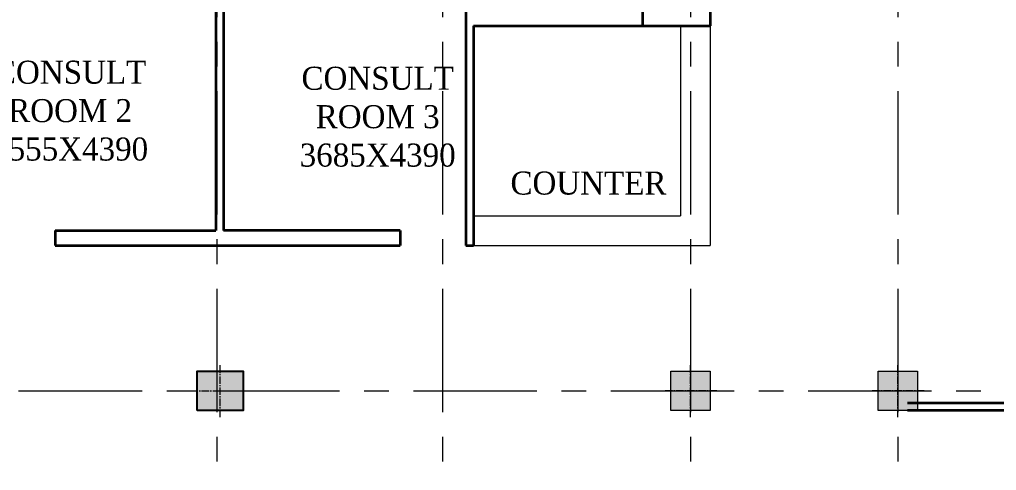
# Model space of a CAD drawing. Header units: inches. Extents: x 1789308 to 1948517, y 1504002 to 1708835.
# Drawn here: x 1902165 to 1905135, y 1665094 to 1666463 of the extents above; entities that cross this region are included whole.
import ezdxf

# ---------------------------------------------------------------- set-up
doc = ezdxf.new("R2010")
doc.units = ezdxf.units.IN
doc.header["$LTSCALE"] = 0.015
doc.header["$MEASUREMENT"] = 0
for name, pattern in [('$DDT_AUDIT_GENERATED_(C)', [0]), ('CENTER', [2, 1.25, -0.25, 0.25, -0.25]), ('CENTER2', [1.125, 0.75, -0.125, 0.125, -0.125])]:
    doc.linetypes.add(name, pattern=pattern)
for name, color, linetype, lineweight in [('CENTER LINE', 1, 'CENTER2', 18), ('COLUMN - HACTH - STR', 25, '$DDT_AUDIT_GENERATED_(C)', 15), ('COLUMN - STR', 6, 'Continuous', 15), ('ELE 0.25', 144, 'Continuous', 15), ('GRID - COLUMN - STR', 251, 'CENTER', 15), ('SECTION -  LINE - STR', 3, 'Continuous', 20), ('TEXT', 7, 'Continuous', 5), ('wall', 1, 'Continuous', 35)]:
    doc.layers.add(name, color=color, linetype=linetype, lineweight=lineweight)
doc.styles.add('Scale M 100', font='times.ttf', dxfattribs={"width": 0.95, "height": 350})

# ---------------------------------------------------------------- blocks, each defined once
blk = doc.blocks.new('COL 600X600')
at = {"layer": 'COLUMN - HACTH - STR'}
h = blk.add_hatch(color=256, dxfattribs=at)
h.dxf.hatch_style = 1
h.paths.add_polyline_path([(-226608, -550894), (-226008, -550894), (-226008, -550294), (-226608, -550294)])
at = {"layer": 'CENTER LINE', "ltscale": 10000}
for points in [[(-226308, -550994), (-226308, -550194)], [(-225908, -550594), (-226708, -550594)]]:
    blk.add_lwpolyline(points, dxfattribs=at)
at = {"layer": 'COLUMN - STR', "ltscale": 100}
blk.add_lwpolyline([(-226608, -550294), (-226008, -550294), (-226008, -550894), (-226608, -550894)], close=True, dxfattribs=at)
blk = doc.blocks.new('COL 600X700')
at = {"layer": 'COLUMN - HACTH - STR', "ltscale": 100}
blk.add_hatch(color=256, dxfattribs=at).paths.add_polyline_path([(600, 0), (0, 0), (0, -700), (600, -700)])
at = {"layer": 'CENTER LINE', "color": 6, "ltscale": 10000}
for points in [[(300, 100), (300, -800)], [(-100, -350), (700, -350)]]:
    blk.add_lwpolyline(points, dxfattribs=at)
at = {"layer": 'COLUMN - STR', "linetype": 'Continuous', "lineweight": -3, "ltscale": 100}
blk.add_lwpolyline([(0, 0), (600, 0), (600, -700), (0, -700)], close=True, dxfattribs=at)
blk = doc.blocks.new('A$C1CC35E0C')
at = {"layer": 'ELE 0.25'}
for p, q in [((76000.5, -30593.3), (76000.5, -33483.3)), ((76450.5, -30593.3), (76450.5, -33933.3)), ((72850.5, -33483.3), (76000.5, -33483.3)), ((72850.5, -33933.3), (76450.5, -33933.3))]:
    blk.add_line(p, q, dxfattribs=at)
at = {"layer": 'GRID - COLUMN - STR', "ltscale": 100000}
for p, q in [((68950.5, 4412.1), (68950.5, -69399.6)), ((72380.5, 4412.1), (72380.5, -69399.5)), ((76150.5, 4412.1), (76150.5, -69399.6)), ((79300.5, 4412.1), (79300.5, -69399.6)), ((-12062.3, -36139), (88195.3, -36139))]:
    blk.add_line(p, q, dxfattribs=at)
at = {"layer": 'wall'}
for p, q in [((69051, -29223.3), (69051, -33703.3)), ((68936, -29313.3), (68936, -33703.3)), ((72735.5, -29313.3), (72735.5, -33933.3)), ((75420.1, -29313.3), (75420.1, -30593.3)), ((76450.1, -30363.3), (76450.1, -30593.3)), ((72850.5, -30593.3), (72850.5, -33933.3)), ((72850.5, -30593.3), (76450.1, -30593.3)), ((66495, -33703.3), (68936, -33703.3)), ((66495, -33703.3), (66495, -33933.3)), ((71735.5, -33703.3), (69051, -33703.3)), ((71735.5, -33703.3), (71735.5, -33933.3)), ((66495, -33933.3), (71735.5, -33933.3)), ((72735.5, -33933.3), (72850.5, -33933.3)), ((86200.5, -36325), (79450.8, -36325)), ((86200.5, -36440), (79450.8, -36440))]:
    blk.add_line(p, q, dxfattribs=at)
at = {"layer": 'COLUMN - STR', "color": 1, "rotation": 90}
blk.add_blockref('COL 600X700', (68650.5, -36439), dxfattribs=at)
at = {"layer": 'COLUMN - STR'}
for p in [(302458.4, 514455.5), (305608.4, 514455.5)]:
    blk.add_blockref('COL 600X600', p, dxfattribs=at)
at = {"layer": 'TEXT', "char_height": 350, "attachment_point": 1, "style": 'Scale M 100'}
for s, insert in [('\\pxqc;CONSULT \\PROOM 2\\P3555X4390', (65057.4, -31124.5)), ('\\pxqc;CONSULT \\PROOM 3\\P3685X4390', (69732.1, -31216.5)), ('COUNTER', (73413.2, -32808.2))]:
    blk.add_mtext_dynamic_manual_height_columns(s, width=3325.618, gutter_width=625, heights=[0], dxfattribs=dict(at, insert=insert))

msp = doc.modelspace()

# ---------------------------------------------------------------- block references
at = {"layer": 'SECTION -  LINE - STR', "xscale": 0.2, "yscale": 0.2, "zscale": 0.2}
msp.add_blockref('A$C1CC35E0C', (1888975.2, 1672563.4), dxfattribs=at)

doc.saveas('drawing.dxf')
